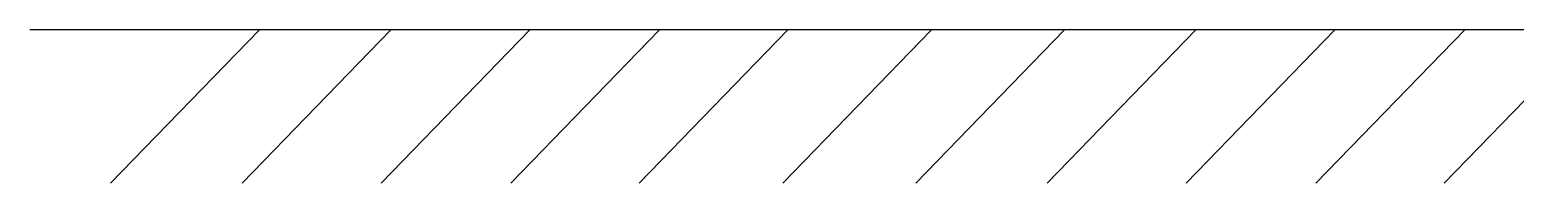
# Model space of a CAD drawing. Header units: millimetres. Extents: x -5096 to 255006, y -2833 to 77941.
# Drawn here: x 209629 to 212058, y 33315 to 33567 of the extents above; entities that cross this region are included whole.
import ezdxf

# ---------------------------------------------------------------- set-up
doc = ezdxf.new("R2010")
doc.units = ezdxf.units.MM

# ---------------------------------------------------------------- blocks, each defined once
blk = doc.blocks.new('A$C502410BE')
for p, q in [((20008.7, 5051.5), (10620.3, 5051.5)), ((10995.9, 5051.5), (10752.7, 4799.9)), ((11210.7, 5051.5), (10967.5, 4799.9)), ((11438.2, 5051.5), (11195, 4799.9)), ((11650.3, 5051.5), (11407.1, 4799.9)), ((11859.9, 5051.5), (11616.7, 4799.9)), ((12095.1, 5051.5), (11851.8, 4799.9)), ((12312.2, 5051.5), (12069, 4799.9)), ((12527, 5051.5), (12283.8, 4799.9)), ((12754.5, 5051.5), (12511.2, 4799.9)), ((12966.6, 5051.5), (12723.4, 4799.9)), ((13176.2, 5051.5), (12933, 4799.9))]:
    blk.add_line(p, q)

msp = doc.modelspace()

# ---------------------------------------------------------------- block references
msp.add_blockref('A$C502410BE', (199008.6, 28515))

doc.saveas('drawing.dxf')
